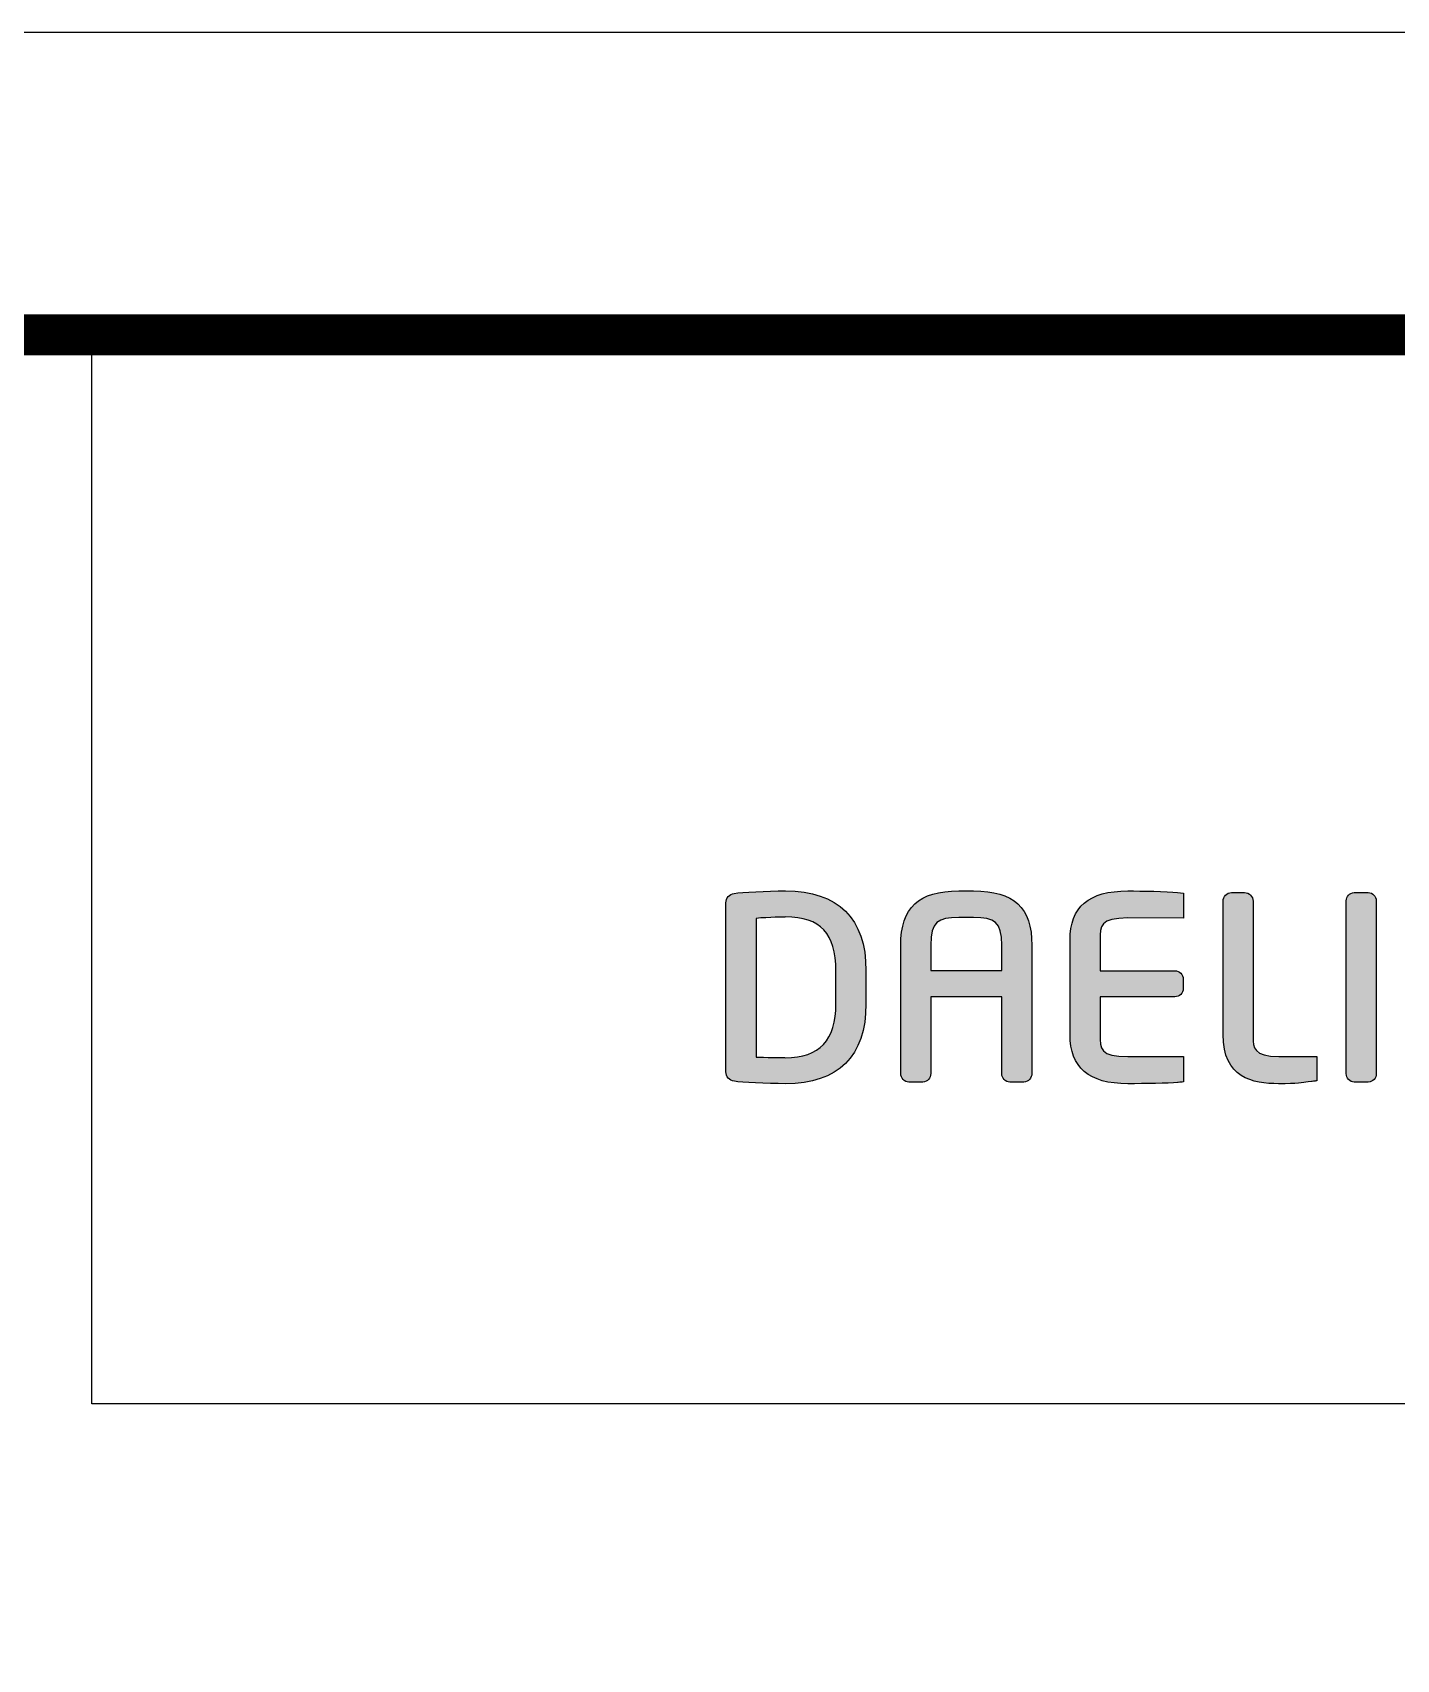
# Model space of a CAD drawing. Extents: x 16296676263 to 16296676914, y -37409617485 to -37409617008.
# Drawn here: x 16296676797.1 to 16296676847.1, y -37409617067.8 to -37409617008.1 of the extents above; entities that cross this region are included whole.
import ezdxf

# ---------------------------------------------------------------- set-up
doc = ezdxf.new("R2010")
doc.units = 0
doc.header["$LTSCALE"] = 10
doc.header["$MEASUREMENT"] = 0
doc.layers.get('0').update_dxf_attribs({"linetype": 'CONTINUOUS'})
doc.layers.add('레이어 1', color=7, linetype='CONTINUOUS')

msp = doc.modelspace()

# ---------------------------------------------------------------- hatches: boundary and pattern name
at = {"layer": '레이어 1'}
h = msp.add_hatch(color=5, dxfattribs=at)
h.dxf.hatch_style = 2
edge = h.paths.add_edge_path()
edge.add_spline(control_points=[(16296676826.5173206, -37409617043.7260513), (16296676826.5173206, -37409617045.0523224), (16296676825.91222, -37409617045.6975937), (16296676824.6667709, -37409617045.6975937), (16296676824.6667709, -37409617045.6975937), (16296676823.8146801, -37409617045.6818085), (16296676823.5926208, -37409617045.6779633), (16296676823.5926208, -37409617045.6779633), (16296676823.5926208, -37409617040.5926819), (16296676823.5926208, -37409617040.5926819), (16296676824.0339508, -37409617040.5488663), (16296676824.66115, -37409617040.5414963), (16296676824.6673794, -37409617040.5414963), (16296676825.9465904, -37409617040.5414963), (16296676826.5173206, -37409617041.1492233), (16296676826.5173206, -37409617042.5112762), (16296676826.5173206, -37409617042.5112762), (16296676826.5173206, -37409617043.7260513), (16296676826.5173206, -37409617043.7260513)], knot_values=[0, 0, 0, 0, 1, 1, 1, 2, 2, 2, 3, 3, 3, 4, 4, 4, 5, 5, 5, 6, 6, 6, 6], degree=3, periodic=0)
edge = h.paths.add_edge_path()
edge.add_spline(control_points=[(16296676824.6667709, -37409617039.5862274), (16296676823.9754009, -37409617039.5862274), (16296676823.0785103, -37409617039.6286697), (16296676822.7844009, -37409617039.6760025), (16296676822.6004601, -37409617039.706871), (16296676822.4825306, -37409617039.8443375), (16296676822.4825306, -37409617040.0259933), (16296676822.4825306, -37409617040.0259933), (16296676822.4825306, -37409617046.2123718), (16296676822.4825306, -37409617046.2123718), (16296676822.4825306, -37409617046.4028015), (16296676822.6015892, -37409617046.5367737), (16296676822.7933407, -37409617046.5634232), (16296676823.0715103, -37409617046.6097031), (16296676823.9654808, -37409617046.6517868), (16296676824.6667709, -37409617046.6517868), (16296676826.5972805, -37409617046.6517868), (16296676827.6172409, -37409617045.6397171), (16296676827.6172409, -37409617043.7260513), (16296676827.6172409, -37409617043.7260513), (16296676827.6172409, -37409617042.5112762), (16296676827.6172409, -37409617042.5112762), (16296676827.6172409, -37409617040.5976181), (16296676826.5972805, -37409617039.5862274), (16296676824.6667709, -37409617039.5862274)], knot_values=[0, 0, 0, 0, 1, 1, 1, 2, 2, 2, 3, 3, 3, 4, 4, 4, 5, 5, 5, 6, 6, 6, 7, 7, 7, 8, 8, 8, 8], degree=3, periodic=0)
h = msp.add_hatch(color=5, dxfattribs=at)
h.dxf.hatch_style = 2
edge = h.paths.add_edge_path()
edge.add_spline(control_points=[(16296676832.5960598, -37409617042.5038986), (16296676832.5960598, -37409617042.5038986), (16296676829.9929295, -37409617042.5038986), (16296676829.9929295, -37409617042.5038986), (16296676829.9929295, -37409617042.4071426), (16296676829.9929295, -37409617041.5756531), (16296676829.9929295, -37409617041.5756531), (16296676829.9929295, -37409617040.7077026), (16296676830.2509403, -37409617040.5604324), (16296676831.0249996, -37409617040.5604324), (16296676831.0249996, -37409617040.5604324), (16296676831.5647793, -37409617040.5604324), (16296676831.5647793, -37409617040.5604324), (16296676832.3383999, -37409617040.5604324), (16296676832.5960598, -37409617040.7077026), (16296676832.5960598, -37409617041.5756531), (16296676832.5960598, -37409617041.5756531), (16296676832.5960598, -37409617042.4071426), (16296676832.5960598, -37409617042.5038986)], knot_values=[0, 0, 0, 0, 1, 1, 1, 2, 2, 2, 3, 3, 3, 4, 4, 4, 5, 5, 5, 6, 6, 6, 6], degree=3, periodic=0)
edge = h.paths.add_edge_path()
edge.add_spline(control_points=[(16296676831.5647793, -37409617039.5862274), (16296676831.5647793, -37409617039.5862274), (16296676831.0249996, -37409617039.5862274), (16296676831.0249996, -37409617039.5862274), (16296676829.5503807, -37409617039.5862274), (16296676828.8929195, -37409617040.1995926), (16296676828.8929195, -37409617041.5756531), (16296676828.8929195, -37409617041.5756531), (16296676828.8929195, -37409617046.2832336), (16296676828.8929195, -37409617046.2832336), (16296676828.8929195, -37409617046.4487534), (16296676829.02742, -37409617046.5890121), (16296676829.1861801, -37409617046.5890121), (16296676829.1861801, -37409617046.5890121), (16296676829.7011604, -37409617046.5890121), (16296676829.7011604, -37409617046.5890121), (16296676829.8836899, -37409617046.5890121), (16296676829.9929295, -37409617046.4340134), (16296676829.9929295, -37409617046.2832336), (16296676829.9929295, -37409617046.2832336), (16296676829.9929295, -37409617043.5780487), (16296676829.9929295, -37409617043.4725037), (16296676829.9929295, -37409617043.4725037), (16296676832.5960598, -37409617043.4725037), (16296676832.5960598, -37409617043.4725037), (16296676832.5960598, -37409617043.5780487), (16296676832.5960598, -37409617046.2832336), (16296676832.5960598, -37409617046.2832336), (16296676832.5960598, -37409617046.4518967), (16296676832.7290592, -37409617046.5890121), (16296676832.89291, -37409617046.5890121), (16296676832.89291, -37409617046.5890121), (16296676833.4015808, -37409617046.5890121), (16296676833.4015808, -37409617046.5890121), (16296676833.5799103, -37409617046.5890121), (16296676833.6999092, -37409617046.4308472), (16296676833.6999092, -37409617046.2832336), (16296676833.6999092, -37409617046.2832336), (16296676833.6999092, -37409617041.5756531), (16296676833.6999092, -37409617041.5756531), (16296676833.6999092, -37409617040.1995926), (16296676833.0411701, -37409617039.5862274), (16296676831.5647793, -37409617039.5862274)], knot_values=[0, 0, 0, 0, 1, 1, 1, 2, 2, 2, 3, 3, 3, 4, 4, 4, 5, 5, 5, 6, 6, 6, 7, 7, 7, 8, 8, 8, 9, 9, 9, 10, 10, 10, 11, 11, 11, 12, 12, 12, 13, 13, 13, 14, 14, 14, 14], degree=3, periodic=0)
h = msp.add_hatch(color=5, dxfattribs=at)
h.dxf.hatch_style = 2
edge = h.paths.add_edge_path()
edge.add_spline(control_points=[(16296676835.0988808, -37409617041.3852463), (16296676835.0988808, -37409617041.3852463), (16296676835.0988808, -37409617044.8507004), (16296676835.0988808, -37409617044.8507004), (16296676835.0988808, -37409617046.0629883), (16296676835.7913094, -37409617046.6517868), (16296676837.2161293, -37409617046.6517868), (16296676837.8450699, -37409617046.6517868), (16296676838.7010899, -37409617046.6402435), (16296676839.0433693, -37409617046.6082993), (16296676839.0384502, -37409617046.6082993), (16296676839.2093296, -37409617046.5918121), (16296676839.2093296, -37409617046.5918121), (16296676839.2093296, -37409617046.5918121), (16296676839.25877, -37409617046.5869217), (16296676839.25877, -37409617046.5869217), (16296676839.25877, -37409617046.5869217), (16296676839.25877, -37409617045.6597137), (16296676839.25877, -37409617045.6597137), (16296676839.25877, -37409617045.6597137), (16296676837.2239399, -37409617045.6597137), (16296676837.2239399, -37409617045.6597137), (16296676836.2044907, -37409617045.6597137), (16296676836.2044907, -37409617045.3721466), (16296676836.2044907, -37409617044.8507004), (16296676836.2044907, -37409617044.8507004), (16296676836.2044907, -37409617043.5664673), (16296676836.2044907, -37409617043.4661789), (16296676836.3092594, -37409617043.4661789), (16296676838.9397297, -37409617043.4661789), (16296676838.9397297, -37409617043.4661789), (16296676839.112009, -37409617043.4661789), (16296676839.2523594, -37409617043.329422), (16296676839.2523594, -37409617043.161087), (16296676839.2523594, -37409617043.161087), (16296676839.2523594, -37409617042.817421), (16296676839.2523594, -37409617042.817421), (16296676839.2523594, -37409617042.6480484), (16296676839.112009, -37409617042.5109329), (16296676838.9397297, -37409617042.5109329), (16296676838.9397297, -37409617042.5109329), (16296676836.3092594, -37409617042.5109329), (16296676836.2044907, -37409617042.5109329), (16296676836.2044907, -37409617042.4113388), (16296676836.2044907, -37409617041.3852463), (16296676836.2044907, -37409617041.3852463), (16296676836.2044907, -37409617040.8644638), (16296676836.2044907, -37409617040.5776062), (16296676837.2239399, -37409617040.5776062), (16296676837.2239399, -37409617040.5776062), (16296676839.2579803, -37409617040.5856934), (16296676839.2579803, -37409617040.5856934), (16296676839.2579803, -37409617040.5856934), (16296676839.2579803, -37409617039.6640701), (16296676839.2579803, -37409617039.6640701), (16296676839.2579803, -37409617039.6640701), (16296676839.0422192, -37409617039.6409378), (16296676839.0422192, -37409617039.6409378), (16296676838.6420097, -37409617039.6048203), (16296676837.7244492, -37409617039.5862274), (16296676837.2161293, -37409617039.5862274), (16296676835.7913094, -37409617039.5862274), (16296676835.0988808, -37409617040.1743164), (16296676835.0988808, -37409617041.3852463)], knot_values=[0, 0, 0, 0, 1, 1, 1, 2, 2, 2, 3, 3, 3, 4, 4, 4, 5, 5, 5, 6, 6, 6, 7, 7, 7, 8, 8, 8, 9, 9, 9, 10, 10, 10, 11, 11, 11, 12, 12, 12, 13, 13, 13, 14, 14, 14, 15, 15, 15, 16, 16, 16, 17, 17, 17, 18, 18, 18, 19, 19, 19, 20, 20, 20, 21, 21, 21, 21], degree=3, periodic=0)
h = msp.add_hatch(color=5, dxfattribs=at)
h.dxf.hatch_style = 2
edge = h.paths.add_edge_path()
edge.add_spline(control_points=[(16296676841.0253201, -37409617039.6490173), (16296676840.8550701, -37409617039.6490173), (16296676840.7107792, -37409617039.7896423), (16296676840.7107792, -37409617039.9565506), (16296676840.7107792, -37409617039.9565506), (16296676840.7107792, -37409617044.8507004), (16296676840.7107792, -37409617044.8507004), (16296676840.7107792, -37409617046.4466324), (16296676841.7999992, -37409617046.6517868), (16296676842.74823, -37409617046.6517868), (16296676843.4439907, -37409617046.6517868), (16296676843.6224899, -37409617046.6223068), (16296676843.8285103, -37409617046.5879593), (16296676843.8285103, -37409617046.5879593), (16296676843.9486294, -37409617046.5690384), (16296676843.9486294, -37409617046.5690384), (16296676843.9468708, -37409617046.5697403), (16296676844.1076603, -37409617046.5497513), (16296676844.1076603, -37409617046.5497513), (16296676844.1076603, -37409617046.5497513), (16296676844.1553593, -37409617046.5434265), (16296676844.1553593, -37409617046.5434265), (16296676844.1553593, -37409617046.5434265), (16296676844.1553593, -37409617045.6597137), (16296676844.1553593, -37409617045.6597137), (16296676844.1553593, -37409617045.6597137), (16296676842.7587509, -37409617045.6597137), (16296676842.7587509, -37409617045.6597137), (16296676841.8140106, -37409617045.6597137), (16296676841.8140106, -37409617045.3030624), (16296676841.8140106, -37409617044.9569473), (16296676841.8140106, -37409617044.9569473), (16296676841.8140106, -37409617039.9565506), (16296676841.8140106, -37409617039.9565506), (16296676841.8140106, -37409617039.7896423), (16296676841.6709309, -37409617039.6490173), (16296676841.5011997, -37409617039.6490173), (16296676841.5011997, -37409617039.6490173), (16296676841.0253201, -37409617039.6490173), (16296676841.0253201, -37409617039.6490173)], knot_values=[0, 0, 0, 0, 1, 1, 1, 2, 2, 2, 3, 3, 3, 4, 4, 4, 5, 5, 5, 6, 6, 6, 7, 7, 7, 8, 8, 8, 9, 9, 9, 10, 10, 10, 11, 11, 11, 12, 12, 12, 13, 13, 13, 13], degree=3, periodic=0)
h = msp.add_hatch(color=5, dxfattribs=at)
h.dxf.hatch_style = 2
edge = h.paths.add_edge_path()
edge.add_spline(control_points=[(16296676845.5207291, -37409617039.6490173), (16296676845.3369808, -37409617039.6490173), (16296676845.2272205, -37409617039.8008499), (16296676845.2272205, -37409617039.9474411), (16296676845.2272205, -37409617039.9474411), (16296676845.2272205, -37409617046.2832336), (16296676845.2272205, -37409617046.2832336), (16296676845.2272205, -37409617046.4518967), (16296676845.3590908, -37409617046.5890121), (16296676845.5207291, -37409617046.5890121), (16296676845.5207291, -37409617046.5890121), (16296676846.0348301, -37409617046.5890121), (16296676846.0348301, -37409617046.5890121), (16296676846.2189503, -37409617046.5890121), (16296676846.3288898, -37409617046.4340134), (16296676846.3288898, -37409617046.2832336), (16296676846.3288898, -37409617046.2832336), (16296676846.3288898, -37409617039.9474411), (16296676846.3288898, -37409617039.9474411), (16296676846.3288898, -37409617039.780159), (16296676846.2000198, -37409617039.6490173), (16296676846.0348301, -37409617039.6490173), (16296676846.0348301, -37409617039.6490173), (16296676845.5207291, -37409617039.6490173), (16296676845.5207291, -37409617039.6490173)], knot_values=[0, 0, 0, 0, 1, 1, 1, 2, 2, 2, 3, 3, 3, 4, 4, 4, 5, 5, 5, 6, 6, 6, 7, 7, 7, 8, 8, 8, 8], degree=3, periodic=0)

# ---------------------------------------------------------------- linework, layer by layer
at = {"color": 5, "ltscale": 0.5}
msp.add_line((16296676799.2305393, -37409617058.3896179), (16296676799.2305393, -37409617019.2023773), dxfattribs=at)
at = {"color": 5, "ltscale": 40}
msp.add_line((16296676903.2736397, -37409617058.3896179), (16296676799.2305393, -37409617058.3896179), dxfattribs=at)
at = {"ltscale": 0.5}
msp.add_lwpolyline([(16296676262.8053303, -37409617485.1271896), (16296676913.8053303, -37409617485.1271896), (16296676913.8053303, -37409617008.1271896), (16296676262.8053303, -37409617008.1271896)], close=True, dxfattribs=at)
at = {"color": 5, "linetype": 'ByBlock', "lineweight": 200, "const_width": 1.5}
msp.add_lwpolyline([(16296676273.2735195, -37409617464.7024689), (16296676903.2735195, -37409617464.7024689), (16296676903.2735195, -37409617019.2024689), (16296676273.2735195, -37409617019.2024689)], close=True, dxfattribs=at)
at = {"layer": '레이어 1', "color": 5}
for points, knots in [([(16296676824.6667709, -37409617039.5862427), (16296676823.9754009, -37409617039.5862427), (16296676823.0785103, -37409617039.6286774), (16296676822.7844009, -37409617039.6760101), (16296676822.6004601, -37409617039.7068787), (16296676822.4825306, -37409617039.8443527), (16296676822.4825306, -37409617040.026001), (16296676822.4825306, -37409617040.026001), (16296676822.4825306, -37409617046.2123871), (16296676822.4825306, -37409617046.2123871), (16296676822.4825306, -37409617046.4028168), (16296676822.6015892, -37409617046.5367889), (16296676822.7933407, -37409617046.5634308), (16296676823.0715103, -37409617046.6097107), (16296676823.9654808, -37409617046.6518021), (16296676824.6667709, -37409617046.6518021), (16296676826.5972805, -37409617046.6518021), (16296676827.6172409, -37409617045.63974), (16296676827.6172409, -37409617043.726059), (16296676827.6172409, -37409617043.726059), (16296676827.6172409, -37409617042.5112915), (16296676827.6172409, -37409617042.5112915), (16296676827.6172409, -37409617040.5976334), (16296676826.5972805, -37409617039.5862427), (16296676824.6667709, -37409617039.5862427)], [0, 0, 0, 0, 1, 1, 1, 2, 2, 2, 3, 3, 3, 4, 4, 4, 5, 5, 5, 6, 6, 6, 7, 7, 7, 8, 8, 8, 8]), ([(16296676831.5647793, -37409617039.5862427), (16296676831.5647793, -37409617039.5862427), (16296676831.0249996, -37409617039.5862427), (16296676831.0249996, -37409617039.5862427), (16296676829.5503807, -37409617039.5862427), (16296676828.8929195, -37409617040.1996002), (16296676828.8929195, -37409617041.5756683), (16296676828.8929195, -37409617041.5756683), (16296676828.8929195, -37409617046.2832489), (16296676828.8929195, -37409617046.2832489), (16296676828.8929195, -37409617046.4487762), (16296676829.02742, -37409617046.5890198), (16296676829.1861801, -37409617046.5890198), (16296676829.1861801, -37409617046.5890198), (16296676829.7011604, -37409617046.5890198), (16296676829.7011604, -37409617046.5890198), (16296676829.8836899, -37409617046.5890198), (16296676829.9929295, -37409617046.4340286), (16296676829.9929295, -37409617046.2832489), (16296676829.9929295, -37409617046.2832489), (16296676829.9929295, -37409617043.5780563), (16296676829.9929295, -37409617043.4725113), (16296676829.9929295, -37409617043.4725113), (16296676832.5960598, -37409617043.4725113), (16296676832.5960598, -37409617043.4725113), (16296676832.5960598, -37409617043.5780563), (16296676832.5960598, -37409617046.2832489), (16296676832.5960598, -37409617046.2832489), (16296676832.5960598, -37409617046.4518967), (16296676832.7290592, -37409617046.5890198), (16296676832.89291, -37409617046.5890198), (16296676832.89291, -37409617046.5890198), (16296676833.4015808, -37409617046.5890198), (16296676833.4015808, -37409617046.5890198), (16296676833.5799103, -37409617046.5890198), (16296676833.6999092, -37409617046.4308624), (16296676833.6999092, -37409617046.2832489), (16296676833.6999092, -37409617046.2832489), (16296676833.6999092, -37409617041.5756683), (16296676833.6999092, -37409617041.5756683), (16296676833.6999092, -37409617040.1996002), (16296676833.0411701, -37409617039.5862427), (16296676831.5647793, -37409617039.5862427)], [0, 0, 0, 0, 1, 1, 1, 2, 2, 2, 3, 3, 3, 4, 4, 4, 5, 5, 5, 6, 6, 6, 7, 7, 7, 8, 8, 8, 9, 9, 9, 10, 10, 10, 11, 11, 11, 12, 12, 12, 13, 13, 13, 14, 14, 14, 14]), ([(16296676835.0988808, -37409617041.3852463), (16296676835.0988808, -37409617041.3852463), (16296676835.0988808, -37409617044.850708), (16296676835.0988808, -37409617044.850708), (16296676835.0988808, -37409617046.0630035), (16296676835.7913094, -37409617046.6518021), (16296676837.2161293, -37409617046.6518021), (16296676837.8450699, -37409617046.6518021), (16296676838.7010899, -37409617046.6402435), (16296676839.0433693, -37409617046.6083069), (16296676839.0384502, -37409617046.6083069), (16296676839.2093296, -37409617046.5918274), (16296676839.2093296, -37409617046.5918274), (16296676839.2093296, -37409617046.5918274), (16296676839.25877, -37409617046.5869293), (16296676839.25877, -37409617046.5869293), (16296676839.25877, -37409617046.5869293), (16296676839.25877, -37409617045.6597137), (16296676839.25877, -37409617045.6597137), (16296676839.25877, -37409617045.6597137), (16296676837.2239399, -37409617045.6597137), (16296676837.2239399, -37409617045.6597137), (16296676836.2044907, -37409617045.6597137), (16296676836.2044907, -37409617045.3721619), (16296676836.2044907, -37409617044.850708), (16296676836.2044907, -37409617044.850708), (16296676836.2044907, -37409617043.5664902), (16296676836.2044907, -37409617043.4661865), (16296676836.3092594, -37409617043.4661865), (16296676838.9397297, -37409617043.4661865), (16296676838.9397297, -37409617043.4661865), (16296676839.112009, -37409617043.4661865), (16296676839.2523594, -37409617043.3294373), (16296676839.2523594, -37409617043.1611099), (16296676839.2523594, -37409617043.1611099), (16296676839.2523594, -37409617042.8174286), (16296676839.2523594, -37409617042.8174286), (16296676839.2523594, -37409617042.6480713), (16296676839.112009, -37409617042.5109406), (16296676838.9397297, -37409617042.5109406), (16296676838.9397297, -37409617042.5109406), (16296676836.3092594, -37409617042.5109406), (16296676836.2044907, -37409617042.5109406), (16296676836.2044907, -37409617042.4113464), (16296676836.2044907, -37409617041.3852463), (16296676836.2044907, -37409617041.3852463), (16296676836.2044907, -37409617040.8644867), (16296676836.2044907, -37409617040.5776215), (16296676837.2239399, -37409617040.5776215), (16296676837.2239399, -37409617040.5776215), (16296676839.2579803, -37409617040.5856934), (16296676839.2579803, -37409617040.5856934), (16296676839.2579803, -37409617040.5856934), (16296676839.2579803, -37409617039.664093), (16296676839.2579803, -37409617039.664093), (16296676839.2579803, -37409617039.664093), (16296676839.0422192, -37409617039.6409531), (16296676839.0422192, -37409617039.6409531), (16296676838.6420097, -37409617039.6048279), (16296676837.7244492, -37409617039.5862427), (16296676837.2161293, -37409617039.5862427), (16296676835.7913094, -37409617039.5862427), (16296676835.0988808, -37409617040.1743317), (16296676835.0988808, -37409617041.3852463)], [0, 0, 0, 0, 1, 1, 1, 2, 2, 2, 3, 3, 3, 4, 4, 4, 5, 5, 5, 6, 6, 6, 7, 7, 7, 8, 8, 8, 9, 9, 9, 10, 10, 10, 11, 11, 11, 12, 12, 12, 13, 13, 13, 14, 14, 14, 15, 15, 15, 16, 16, 16, 17, 17, 17, 18, 18, 18, 19, 19, 19, 20, 20, 20, 21, 21, 21, 21]), ([(16296676841.0253201, -37409617039.6490326), (16296676840.8550701, -37409617039.6490326), (16296676840.7107792, -37409617039.7896576), (16296676840.7107792, -37409617039.9565582), (16296676840.7107792, -37409617039.9565582), (16296676840.7107792, -37409617044.850708), (16296676840.7107792, -37409617044.850708), (16296676840.7107792, -37409617046.4466476), (16296676841.7999992, -37409617046.6518021), (16296676842.74823, -37409617046.6518021), (16296676843.4439907, -37409617046.6518021), (16296676843.6224899, -37409617046.6223297), (16296676843.8285103, -37409617046.5879669), (16296676843.8285103, -37409617046.5879669), (16296676843.9486294, -37409617046.5690536), (16296676843.9486294, -37409617046.5690536), (16296676843.9468708, -37409617046.5697479), (16296676844.1076603, -37409617046.5497589), (16296676844.1076603, -37409617046.5497589), (16296676844.1076603, -37409617046.5497589), (16296676844.1553593, -37409617046.5434418), (16296676844.1553593, -37409617046.5434418), (16296676844.1553593, -37409617046.5434418), (16296676844.1553593, -37409617045.6597137), (16296676844.1553593, -37409617045.6597137), (16296676844.1553593, -37409617045.6597137), (16296676842.7587509, -37409617045.6597137), (16296676842.7587509, -37409617045.6597137), (16296676841.8140106, -37409617045.6597137), (16296676841.8140106, -37409617045.3030777), (16296676841.8140106, -37409617044.9569626), (16296676841.8140106, -37409617044.9569626), (16296676841.8140106, -37409617039.9565582), (16296676841.8140106, -37409617039.9565582), (16296676841.8140106, -37409617039.7896576), (16296676841.6709309, -37409617039.6490326), (16296676841.5011997, -37409617039.6490326), (16296676841.5011997, -37409617039.6490326), (16296676841.0253201, -37409617039.6490326), (16296676841.0253201, -37409617039.6490326)], [0, 0, 0, 0, 1, 1, 1, 2, 2, 2, 3, 3, 3, 4, 4, 4, 5, 5, 5, 6, 6, 6, 7, 7, 7, 8, 8, 8, 9, 9, 9, 10, 10, 10, 11, 11, 11, 12, 12, 12, 13, 13, 13, 13]), ([(16296676845.5207291, -37409617039.6490326), (16296676845.3369808, -37409617039.6490326), (16296676845.2272205, -37409617039.8008728), (16296676845.2272205, -37409617039.9474564), (16296676845.2272205, -37409617039.9474564), (16296676845.2272205, -37409617046.2832489), (16296676845.2272205, -37409617046.2832489), (16296676845.2272205, -37409617046.4518967), (16296676845.3590908, -37409617046.5890198), (16296676845.5207291, -37409617046.5890198), (16296676845.5207291, -37409617046.5890198), (16296676846.0348301, -37409617046.5890198), (16296676846.0348301, -37409617046.5890198), (16296676846.2189503, -37409617046.5890198), (16296676846.3288898, -37409617046.4340286), (16296676846.3288898, -37409617046.2832489), (16296676846.3288898, -37409617046.2832489), (16296676846.3288898, -37409617039.9474564), (16296676846.3288898, -37409617039.9474564), (16296676846.3288898, -37409617039.7801666), (16296676846.2000198, -37409617039.6490326), (16296676846.0348301, -37409617039.6490326), (16296676846.0348301, -37409617039.6490326), (16296676845.5207291, -37409617039.6490326), (16296676845.5207291, -37409617039.6490326)], [0, 0, 0, 0, 1, 1, 1, 2, 2, 2, 3, 3, 3, 4, 4, 4, 5, 5, 5, 6, 6, 6, 7, 7, 7, 8, 8, 8, 8]), ([(16296676826.5173206, -37409617043.726059), (16296676826.5173206, -37409617045.0523376), (16296676825.91222, -37409617045.6976013), (16296676824.6667709, -37409617045.6976013), (16296676824.6667709, -37409617045.6976013), (16296676823.8146801, -37409617045.6818237), (16296676823.5926208, -37409617045.6779633), (16296676823.5926208, -37409617045.6779633), (16296676823.5926208, -37409617040.5926971), (16296676823.5926208, -37409617040.5926971), (16296676824.0339508, -37409617040.5488663), (16296676824.66115, -37409617040.5415115), (16296676824.6673794, -37409617040.5415115), (16296676825.9465904, -37409617040.5415115), (16296676826.5173206, -37409617041.149231), (16296676826.5173206, -37409617042.5112915), (16296676826.5173206, -37409617042.5112915), (16296676826.5173206, -37409617043.726059), (16296676826.5173206, -37409617043.726059)], [0, 0, 0, 0, 1, 1, 1, 2, 2, 2, 3, 3, 3, 4, 4, 4, 5, 5, 5, 6, 6, 6, 6]), ([(16296676832.5960598, -37409617042.5039062), (16296676832.5960598, -37409617042.5039062), (16296676829.9929295, -37409617042.5039062), (16296676829.9929295, -37409617042.5039062), (16296676829.9929295, -37409617042.4071503), (16296676829.9929295, -37409617041.5756683), (16296676829.9929295, -37409617041.5756683), (16296676829.9929295, -37409617040.7077179), (16296676830.2509403, -37409617040.5604401), (16296676831.0249996, -37409617040.5604401), (16296676831.0249996, -37409617040.5604401), (16296676831.5647793, -37409617040.5604401), (16296676831.5647793, -37409617040.5604401), (16296676832.3383999, -37409617040.5604401), (16296676832.5960598, -37409617040.7077179), (16296676832.5960598, -37409617041.5756683), (16296676832.5960598, -37409617041.5756683), (16296676832.5960598, -37409617042.4071503), (16296676832.5960598, -37409617042.5039062)], [0, 0, 0, 0, 1, 1, 1, 2, 2, 2, 3, 3, 3, 4, 4, 4, 5, 5, 5, 6, 6, 6, 6])]:
    msp.add_open_spline(points, degree=3, knots=knots, dxfattribs=at)

doc.saveas('drawing.dxf')
